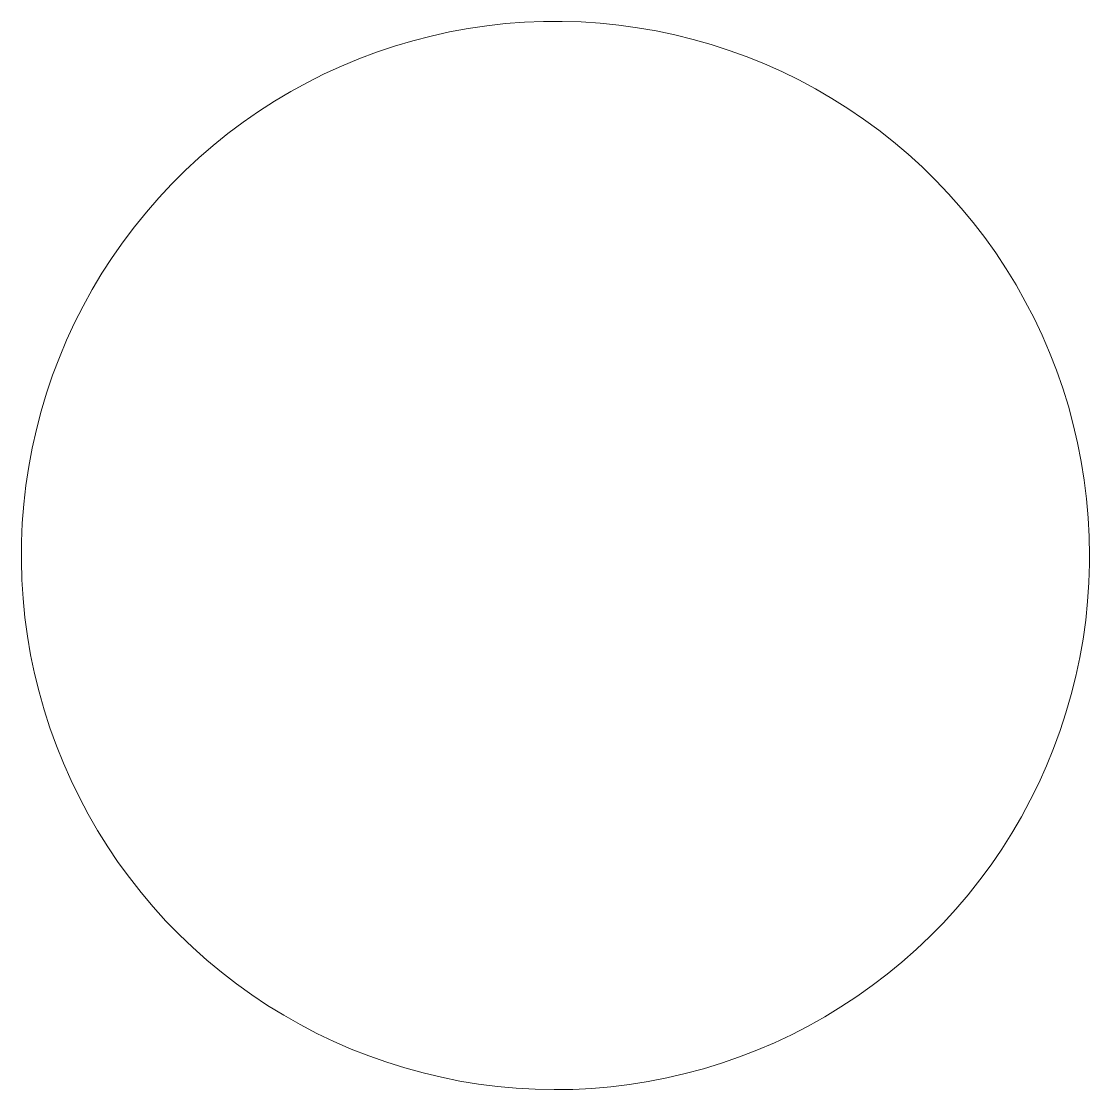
# Model space of a CAD drawing. Extents: x 0 to 638, y 0 to 638.
import ezdxf

# ---------------------------------------------------------------- set-up
doc = ezdxf.new("R2010")
doc.units = 0
doc.header["$MEASUREMENT"] = 0
doc.layers.get('0').update_dxf_attribs({"linetype": 'CONTINUOUS'})

msp = doc.modelspace()

# ---------------------------------------------------------------- linework, layer by layer
at = {"lineweight": 0}
msp.add_lwpolyline([(637.984, 318.9988), (637.7841, 330.2926), (637.1844, 341.5723), (636.1857, 352.8236), (634.7893, 364.0326), (632.997, 375.185), (630.8109, 386.267), (628.2339, 397.2647), (625.2691, 408.1642), (621.9203, 418.952), (618.1917, 429.6144), (614.0879, 440.1382), (609.6141, 450.51), (604.7759, 460.7169), (599.5794, 470.7462), (594.031, 480.5852), (588.1378, 490.2216), (581.9072, 499.6433), (575.3468, 508.8386), (568.4651, 517.7958), (561.2705, 526.5037), (553.7722, 534.9515), (545.9794, 543.1285), (537.9021, 551.0245), (529.5503, 558.6295), (520.9344, 565.9341), (512.0654, 572.9291), (502.9542, 579.6057), (493.6124, 585.9556), (484.0517, 591.9708), (474.284, 597.6436), (464.3215, 602.9672), (454.1769, 607.9347), (443.8627, 612.5398), (433.392, 616.777), (422.7778, 620.6408), (412.0334, 624.1264), (401.1724, 627.2294), (390.2084, 629.946), (379.155, 632.2726), (368.0262, 634.2065), (356.8359, 635.7451), (345.5982, 636.8867), (334.3271, 637.6297), (323.0367, 637.9731), (311.7413, 637.9166), (300.455, 637.4602), (289.1918, 636.6046), (277.9661, 635.3507), (266.7917, 633.7002), (255.6828, 631.6551), (244.6533, 629.218), (233.7169, 626.3919), (222.8875, 623.1805), (212.1786, 619.5876), (201.6036, 615.6178), (191.1758, 611.2762), (180.9081, 606.568), (170.8137, 601.4994), (160.905, 596.0764), (151.1945, 590.3062), (141.6944, 584.1957), (132.4165, 577.7527), (123.3727, 570.9853), (114.574, 563.9019), (106.0316, 556.5115), (97.7563, 548.8233), (89.7584, 540.8469), (82.0478, 532.5924), (74.6343, 524.0701), (67.5272, 515.2906), (60.7354, 506.265), (54.2673, 497.0046), (48.1312, 487.5211), (42.3347, 477.8262), (36.8851, 467.9322), (31.7891, 457.8515), (27.0532, 447.5966), (22.6834, 437.1806), (18.6851, 426.6163), (15.0633, 415.9171), (11.8225, 405.0964), (8.9669, 394.1678), (6.5, 383.1449), (4.4249, 372.0416), (2.7441, 360.8717), (1.46, 349.6494), (0.5739, 338.3886), (0.087, 327.1035), (0, 315.8083), (0.3129, 304.5171), (1.0255, 293.244), (2.1366, 282.0032), (3.645, 270.8088), (5.5488, 259.6748), (7.8456, 248.6152), (10.5325, 237.6439), (13.6061, 226.7745), (17.0627, 216.0208), (20.8978, 205.3962), (25.1066, 194.914), (29.6839, 184.5874), (34.6239, 174.4294), (39.9205, 164.4526), (45.567, 154.6696), (51.5563, 145.0926), (57.8809, 135.7337), (64.5328, 126.6045), (71.5038, 117.7166), (78.7851, 109.0811), (86.3676, 100.7087), (94.2417, 92.6101), (102.3976, 84.7953), (110.8251, 77.2741), (119.5135, 70.056), (128.4521, 63.1501), (137.6295, 56.5649), (147.0344, 50.3088), (156.6548, 44.3896), (166.4788, 38.8147), (176.494, 33.5911), (186.6878, 28.7253), (197.0475, 24.2235), (207.5602, 20.0913), (218.2125, 16.3339), (228.9911, 12.9559), (239.8826, 9.9617), (250.8733, 7.3549), (261.9493, 5.1389), (273.0969, 3.3164), (284.302, 1.8898), (295.5507, 0.8607), (306.8286, 0.2305), (318.1219, 0), (329.4161, 0.1695), (340.6974, 0.7387), (351.9514, 1.7069), (363.164, 3.073), (374.3213, 4.8352), (385.4092, 6.9913), (396.4138, 9.5386), (407.3213, 12.4739), (418.1181, 15.7935), (428.7905, 19.4934), (439.3253, 23.5687), (449.7092, 28.0144), (459.9292, 32.825), (469.9725, 37.9944), (479.8264, 43.5161), (489.4787, 49.3833), (498.9173, 55.5884), (508.1302, 62.1239), (517.1059, 68.9814), (525.8333, 76.1524), (534.3013, 83.6279), (542.4993, 91.3985), (550.4171, 99.4545), (558.0447, 107.7857), (565.3726, 116.3818), (572.3916, 125.2319), (579.0928, 134.3249), (585.4679, 143.6495), (591.5088, 153.194), (597.2081, 162.9464), (602.5585, 172.8944), (607.5534, 183.0256), (612.1865, 193.3273), (616.4519, 203.7865), (620.3444, 214.3902), (623.859, 225.1251), (626.9913, 235.9777), (629.7375, 246.9343), (632.094, 257.9814), (634.058, 269.1049), (635.6269, 280.291), (636.7988, 291.5256), (637.5722, 302.7947), (637.9462, 314.084), (637.984, 318.9988)], close=True, dxfattribs=at)

doc.saveas('drawing.dxf')
